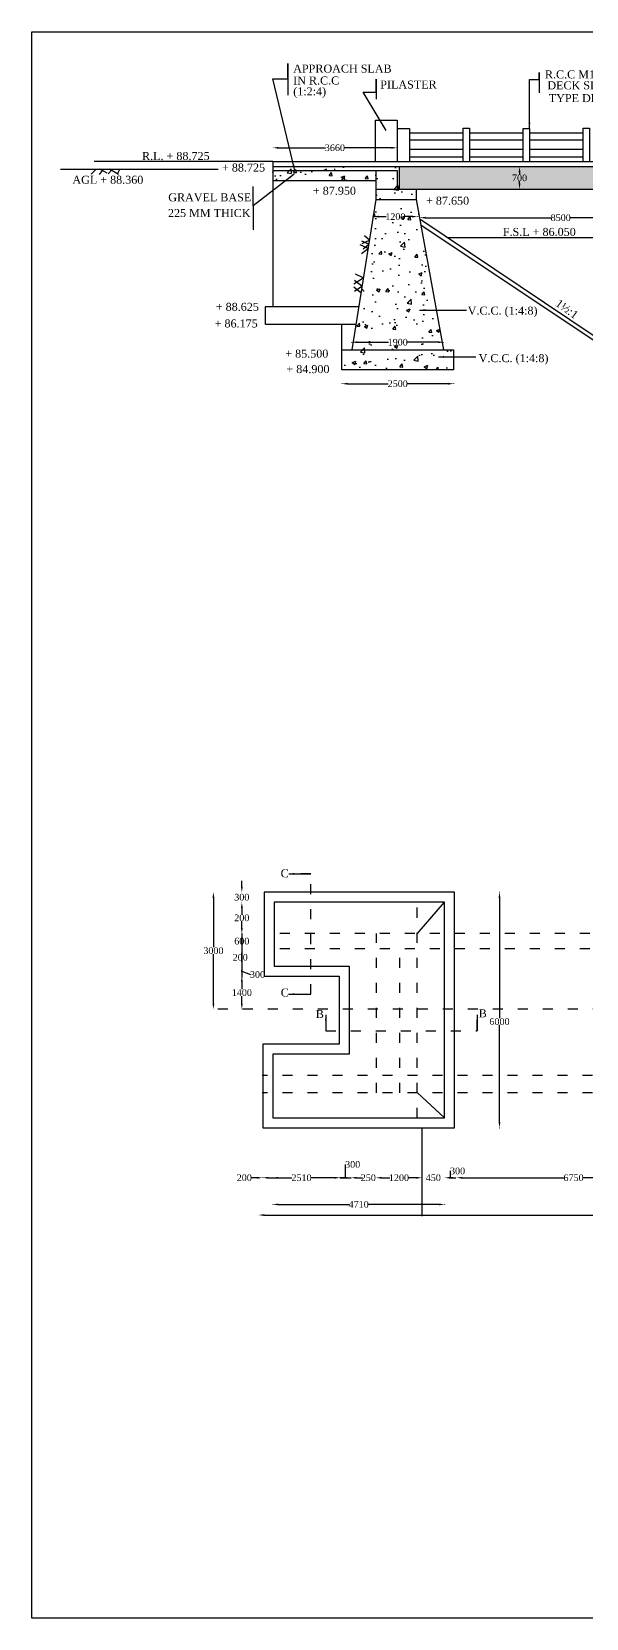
# Model space of a CAD drawing. Header units: millimetres. Extents: x 2778 to 76118, y 2330 to 49913.
# Drawn here: x 2778 to 19412, y 2330 to 49913 of the extents above; entities that cross this region are included whole.
import ezdxf

# ---------------------------------------------------------------- set-up
doc = ezdxf.new("R2010")
doc.units = ezdxf.units.MM
doc.header["$MEASUREMENT"] = 0
doc.linetypes.add('ACAD_ISO03W100', pattern=[30, 12, -18])
for name, color, linetype in [('DIM', 5, 'Continuous'), ('DWG.LINE', 10, 'Continuous'), ('HATCH', 2, 'Continuous'), ('TEXT', 7, 'Continuous')]:
    doc.layers.add(name, color=color, linetype=linetype)
doc.layers.add('DO LINE', color=3, linetype='Continuous', plot=False)
doc.layers.add('TITLE', color=7, linetype='Continuous', lineweight=30)
doc.styles.get("Standard").update_dxf_attribs({"font": 'TIMES.TTF', "height": 200})
doc.dimstyles.get("Standard").update_dxf_attribs({"dimtxt": 200, "dimasz": 170, "dimexe": 0.18, "dimexo": 0.0625, "dimgap": 0.09, "dimtad": 0, "dimtih": 1, "dimtoh": 1, "dimdec": 0, "dimzin": 0, "dimdsep": 46, "dimtxsty": 'Standard', "dimcen": 300, "dimclrd": 5, "dimclre": 5, "dimclrt": 4, "dimadec": 0, "dimazin": 0, "dimtfac": 1, "dimtdec": 0, "dimtofl": 0, "dimtmove": 0, "dimatfit": 3, "dimfxl": 5, "dimfxlon": 1, "dimtolj": 1, "dimtzin": 0, "dimarcsym": 0})

# ---------------------------------------------------------------- blocks, each defined once
blk = doc.blocks.new('*D2')
at = {"layer": 'Defpoints', "color": 0, "ltscale": 0.2}
for p in [(13737, 46432), (10007, 46017), (13737, 46017)]:
    blk.add_point(p, dxfattribs=at)
at = {"layer": 'DIM', "color": 5, "lineweight": -2, "ltscale": 0.2}
for p, q in [((10007, 46427), (10007, 46432)), ((10177, 46432), (11588, 46432)), ((13567, 46432), (12156, 46432)), ((13737, 46427), (13737, 46432))]:
    blk.add_line(p, q, dxfattribs=at)
at = {"layer": 'DIM', "color": 5, "ltscale": 0.2}
for points in [[(10177, 46460), (10177, 46404), (10007, 46432)], [(13567, 46460), (13567, 46404), (13737, 46432)]]:
    blk.add_solid(points, dxfattribs=at)
at = {"layer": 'DIM', "color": 4, "ltscale": 0.2, "insert": (11872, 46432), "char_height": 200, "attachment_point": 5}
blk.add_mtext('\\A1;3660', dxfattribs=at)
blk = doc.blocks.new('*D3')
at = {"layer": 'Defpoints', "color": 0, "ltscale": 0.2}
for p in [(12080, 39775), (15434, 39775), (15434, 39356)]:
    blk.add_point(p, dxfattribs=at)
at = {"layer": 'DIM', "color": 5, "lineweight": -2, "ltscale": 0.2}
for p, q in [((12080, 39361), (12080, 39356)), ((12250, 39356), (13470, 39356)), ((15264, 39356), (14044, 39356)), ((15434, 39361), (15434, 39356))]:
    blk.add_line(p, q, dxfattribs=at)
at = {"layer": 'DIM', "color": 5, "ltscale": 0.2}
for points in [[(12250, 39384), (12250, 39328), (12080, 39356)], [(15264, 39384), (15264, 39328), (15434, 39356)]]:
    blk.add_solid(points, dxfattribs=at)
at = {"layer": 'DIM', "color": 4, "ltscale": 0.2, "insert": (13757, 39356), "char_height": 200, "attachment_point": 5}
blk.add_mtext('\\A1;2500', dxfattribs=at)
blk = doc.blocks.new('*D4')
at = {"layer": 'Defpoints', "color": 0, "ltscale": 0.2}
for p in [(15134, 40601), (12377, 40370), (15134, 40370)]:
    blk.add_point(p, dxfattribs=at)
at = {"layer": 'DIM', "color": 5, "lineweight": -2, "ltscale": 0.2}
for p, q in [((12377, 40596), (12377, 40601)), ((12547, 40601), (13483, 40601)), ((14964, 40601), (14029, 40601)), ((15134, 40596), (15134, 40601))]:
    blk.add_line(p, q, dxfattribs=at)
at = {"layer": 'DIM', "color": 5, "ltscale": 0.2}
for points in [[(12547, 40629), (12547, 40573), (12377, 40601)], [(14964, 40629), (14964, 40573), (15134, 40601)]]:
    blk.add_solid(points, dxfattribs=at)
at = {"layer": 'DIM', "color": 4, "ltscale": 0.2, "insert": (13756, 40601), "char_height": 200, "attachment_point": 5}
blk.add_mtext('\\A1;1900', dxfattribs=at)
blk = doc.blocks.new('*D5')
at = {"layer": 'Defpoints', "color": 0, "ltscale": 0.2}
for p in [(13015, 44344), (14357, 44368), (14357, 44344)]:
    blk.add_point(p, dxfattribs=at)
at = {"layer": 'DIM', "color": 5, "lineweight": -2, "ltscale": 0.2}
for p, q in [((13015, 44364), (13015, 44369)), ((13185, 44368), (13413, 44368)), ((14187, 44368), (13959, 44368)), ((14357, 44364), (14357, 44369))]:
    blk.add_line(p, q, dxfattribs=at)
at = {"layer": 'DIM', "color": 5, "ltscale": 0.2}
for points in [[(13185, 44397), (13185, 44340), (13015, 44368)], [(14187, 44397), (14187, 44340), (14357, 44368)]]:
    blk.add_solid(points, dxfattribs=at)
at = {"layer": 'DIM', "color": 4, "ltscale": 0.2, "insert": (13686, 44368), "char_height": 200, "attachment_point": 5}
blk.add_mtext('\\A1;1200', dxfattribs=at)
blk = doc.blocks.new('*D6')
at = {"layer": 'Defpoints', "color": 0, "ltscale": 0.2}
for p in [(17453, 45866), (17411, 45193), (17503, 45193)]:
    blk.add_point(p, dxfattribs=at)
at = {"layer": 'DIM', "color": 5, "lineweight": -2, "ltscale": 0.2}
for p, q in [((17416, 45866), (17411, 45866)), ((17411, 45696), (17411, 45632)), ((17411, 45363), (17411, 45428)), ((17416, 45193), (17411, 45193))]:
    blk.add_line(p, q, dxfattribs=at)
at = {"layer": 'DIM', "color": 5, "ltscale": 0.2}
for points in [[(17383, 45696), (17439, 45696), (17411, 45866)], [(17383, 45363), (17439, 45363), (17411, 45193)]]:
    blk.add_solid(points, dxfattribs=at)
at = {"layer": 'DIM', "color": 4, "ltscale": 0.2, "insert": (17411, 45530), "char_height": 200, "attachment_point": 5}
blk.add_mtext('\\A1;700', dxfattribs=at)
blk = doc.blocks.new('*D7')
at = {"layer": 'Defpoints', "color": 0, "ltscale": 0.2}
for p in [(14421, 44301), (22872, 44336), (22872, 44335)]:
    blk.add_point(p, dxfattribs=at)
at = {"layer": 'DIM', "color": 5, "lineweight": -2, "ltscale": 0.2}
for p, q in [((14421, 44330), (14421, 44336)), ((14591, 44336), (18365, 44336)), ((22702, 44336), (18928, 44336)), ((22872, 44335), (22872, 44336))]:
    blk.add_line(p, q, dxfattribs=at)
at = {"layer": 'DIM', "color": 5, "ltscale": 0.2}
for points in [[(14591, 44364), (14591, 44307), (14421, 44336)], [(22702, 44364), (22702, 44307), (22872, 44336)]]:
    blk.add_solid(points, dxfattribs=at)
at = {"layer": 'DIM', "color": 4, "ltscale": 0.2, "insert": (18646, 44336), "char_height": 200, "attachment_point": 5}
blk.add_mtext('\\A1;8500', dxfattribs=at)
blk = doc.blocks.new('*D32')
at = {"layer": 'Defpoints', "color": 0, "ltscale": 0.2}
for p in [(9754, 24106), (8228, 20598), (9742, 20598)]:
    blk.add_point(p, dxfattribs=at)
at = {"layer": 'DIM', "color": 5, "lineweight": -2, "ltscale": 0.2}
for p, q in [((8233, 24106), (8228, 24106)), ((8228, 23936), (8228, 22454)), ((8228, 20768), (8228, 22250)), ((8233, 20598), (8228, 20598))]:
    blk.add_line(p, q, dxfattribs=at)
at = {"layer": 'DIM', "color": 5, "ltscale": 0.2}
for points in [[(8200, 23936), (8256, 23936), (8228, 24106)], [(8200, 20768), (8256, 20768), (8228, 20598)]]:
    blk.add_solid(points, dxfattribs=at)
at = {"layer": 'DIM', "color": 4, "ltscale": 0.2, "insert": (8228, 22352), "char_height": 200, "attachment_point": 5}
blk.add_mtext('\\A1;3000', dxfattribs=at)
blk = doc.blocks.new('*D33')
at = {"layer": 'Defpoints', "color": 0, "ltscale": 0.2}
for p in [(8769, 24106), (8827, 23806), (9080, 23806)]:
    blk.add_point(p, dxfattribs=at)
at = {"layer": 'DIM', "color": 5, "lineweight": -2, "ltscale": 0.2}
for p, q in [((9080, 24276), (9080, 24446)), ((9076, 24106), (9081, 24106)), ((9076, 23806), (9081, 23806)), ((9080, 23636), (9080, 23466))]:
    blk.add_line(p, q, dxfattribs=at)
at = {"layer": 'DIM', "color": 5, "ltscale": 0.2}
for points in [[(9052, 24276), (9109, 24276), (9080, 24106)], [(9052, 23636), (9109, 23636), (9080, 23806)]]:
    blk.add_solid(points, dxfattribs=at)
at = {"layer": 'DIM', "color": 4, "ltscale": 0.2, "insert": (9080, 23956), "char_height": 200, "attachment_point": 5}
blk.add_mtext('\\A1;300', dxfattribs=at)
blk = doc.blocks.new('*D34')
at = {"layer": 'Defpoints', "color": 0, "ltscale": 0.2}
for p in [(8827, 23806), (9080, 22866), (9094, 22866)]:
    blk.add_point(p, dxfattribs=at)
at = {"layer": 'DIM', "color": 5, "lineweight": -2, "ltscale": 0.2}
for p, q in [((9076, 23806), (9081, 23806)), ((9080, 23636), (9080, 23437)), ((9080, 23036), (9080, 23234)), ((9086, 22866), (9080, 22866))]:
    blk.add_line(p, q, dxfattribs=at)
at = {"layer": 'DIM', "color": 5, "ltscale": 0.2}
for points in [[(9052, 23636), (9109, 23636), (9080, 23806)], [(9052, 23036), (9109, 23036), (9080, 22866)]]:
    blk.add_solid(points, dxfattribs=at)
at = {"layer": 'DIM', "color": 4, "ltscale": 0.2, "insert": (9080, 23336), "char_height": 200, "attachment_point": 5}
blk.add_mtext('\\A1;200', dxfattribs=at)
blk = doc.blocks.new('*D35')
at = {"layer": 'Defpoints', "color": 0, "ltscale": 0.2}
for p in [(9094, 22866), (9058, 22412), (9080, 22412)]:
    blk.add_point(p, dxfattribs=at)
at = {"layer": 'DIM', "color": 5, "lineweight": -2, "ltscale": 0.2}
for p, q in [((9080, 23036), (9080, 23206)), ((9086, 22866), (9080, 22866)), ((9080, 22866), (9080, 22412)), ((9076, 22412), (9081, 22412)), ((9080, 22242), (9080, 22072))]:
    blk.add_line(p, q, dxfattribs=at)
at = {"layer": 'DIM', "color": 5, "ltscale": 0.2}
for points in [[(9052, 23036), (9109, 23036), (9080, 22866)], [(9052, 22242), (9109, 22242), (9080, 22412)]]:
    blk.add_solid(points, dxfattribs=at)
at = {"layer": 'DIM', "color": 4, "ltscale": 0.2, "insert": (9080, 22638), "char_height": 200, "attachment_point": 5}
blk.add_mtext('\\A1;600', dxfattribs=at)
blk = doc.blocks.new('*D36')
at = {"layer": 'Defpoints', "color": 0, "ltscale": 0.2}
for p in [(9058, 22412), (9076, 21891), (9080, 21891)]:
    blk.add_point(p, dxfattribs=at)
at = {"layer": 'DIM', "color": 5, "lineweight": -2, "ltscale": 0.2}
for p, q in [((9076, 22412), (9081, 22412)), ((9080, 22582), (9080, 22752)), ((9080, 22412), (9080, 21891)), ((9076, 21891), (9081, 21891)), ((9080, 21721), (9080, 21551))]:
    blk.add_line(p, q, dxfattribs=at)
at = {"layer": 'DIM', "color": 5, "ltscale": 0.2}
for points in [[(9052, 22582), (9109, 22582), (9080, 22412)], [(9052, 21721), (9109, 21721), (9080, 21891)]]:
    blk.add_solid(points, dxfattribs=at)
at = {"layer": 'DIM', "color": 4, "ltscale": 0.2, "insert": (9032, 22151), "char_height": 200, "attachment_point": 5}
blk.add_mtext('\\A1;200', dxfattribs=at)
blk = doc.blocks.new('*D37')
at = {"layer": 'Defpoints', "color": 0, "ltscale": 0.2}
for p in [(9076, 21891), (9080, 21591), (9609, 21591)]:
    blk.add_point(p, dxfattribs=at)
at = {"layer": 'DIM', "color": 5, "lineweight": -2, "ltscale": 0.2}
for p, q in [((9076, 21891), (9081, 21891)), ((9080, 22061), (9080, 22231)), ((9080, 21891), (9080, 21591)), ((9080, 21741), (9338, 21636)), ((9086, 21591), (9080, 21591)), ((9080, 21421), (9080, 21251)), ((9338, 21636), (9338, 21636))]:
    blk.add_line(p, q, dxfattribs=at)
at = {"layer": 'DIM', "color": 5, "ltscale": 0.2}
for points in [[(9052, 22061), (9109, 22061), (9080, 21891)], [(9052, 21421), (9109, 21421), (9080, 21591)]]:
    blk.add_solid(points, dxfattribs=at)
at = {"layer": 'DIM', "color": 4, "ltscale": 0.2, "insert": (9549, 21636), "char_height": 200, "attachment_point": 5}
blk.add_mtext('\\A1;300', dxfattribs=at)
blk = doc.blocks.new('*D38')
at = {"layer": 'Defpoints', "color": 0, "ltscale": 0.2}
for p in [(9609, 21591), (9080, 20598), (9094, 20598)]:
    blk.add_point(p, dxfattribs=at)
at = {"layer": 'DIM', "color": 5, "lineweight": -2, "ltscale": 0.2}
for p, q in [((9086, 21591), (9080, 21591)), ((9080, 21421), (9080, 21196)), ((9080, 20768), (9080, 20993)), ((9086, 20598), (9080, 20598))]:
    blk.add_line(p, q, dxfattribs=at)
at = {"layer": 'DIM', "color": 5, "ltscale": 0.2}
for points in [[(9052, 21421), (9109, 21421), (9080, 21591)], [(9052, 20768), (9109, 20768), (9080, 20598)]]:
    blk.add_solid(points, dxfattribs=at)
at = {"layer": 'DIM', "color": 4, "ltscale": 0.2, "insert": (9080, 21094), "char_height": 200, "attachment_point": 5}
blk.add_mtext('\\A1;1400', dxfattribs=at)
blk = doc.blocks.new('*D39')
at = {"layer": 'Defpoints', "color": 0, "ltscale": 0.2}
for p in [(15464, 24106), (16809, 24106), (15464, 17042)]:
    blk.add_point(p, dxfattribs=at)
at = {"layer": 'DIM', "color": 5, "lineweight": -2, "ltscale": 0.2}
for p, q in [((16804, 24106), (16809, 24106)), ((16809, 23936), (16809, 20328)), ((16809, 17212), (16809, 20125)), ((16804, 17042), (16809, 17042))]:
    blk.add_line(p, q, dxfattribs=at)
at = {"layer": 'DIM', "color": 5, "ltscale": 0.2}
for points in [[(16781, 23936), (16837, 23936), (16809, 24106)], [(16781, 17212), (16837, 17212), (16809, 17042)]]:
    blk.add_solid(points, dxfattribs=at)
at = {"layer": 'DIM', "color": 4, "ltscale": 0.2, "insert": (16809, 20226), "char_height": 200, "attachment_point": 5}
blk.add_mtext('\\A1;6000', dxfattribs=at)
blk = doc.blocks.new('*D40')
at = {"layer": 'Defpoints', "color": 0, "ltscale": 0.2}
for p in [(10007, 17342), (15164, 17342), (15164, 14742)]:
    blk.add_point(p, dxfattribs=at)
at = {"layer": 'DIM', "color": 5, "lineweight": -2, "ltscale": 0.2}
for p, q in [((10007, 14747), (10007, 14742)), ((10177, 14742), (12297, 14742)), ((14994, 14742), (12873, 14742)), ((15164, 14747), (15164, 14742))]:
    blk.add_line(p, q, dxfattribs=at)
at = {"layer": 'DIM', "color": 5, "ltscale": 0.2}
for points in [[(10177, 14770), (10177, 14714), (10007, 14742)], [(14994, 14770), (14994, 14714), (15164, 14742)]]:
    blk.add_solid(points, dxfattribs=at)
at = {"layer": 'DIM', "color": 4, "ltscale": 0.2, "insert": (12585, 14742), "char_height": 200, "attachment_point": 5}
blk.add_mtext('\\A1;4710', dxfattribs=at)
blk = doc.blocks.new('*D41')
at = {"layer": 'Defpoints', "color": 0, "ltscale": 0.2}
for p in [(9707, 17390), (10007, 17342), (9707, 15542)]:
    blk.add_point(p, dxfattribs=at)
at = {"layer": 'DIM', "color": 5, "lineweight": -2, "ltscale": 0.2}
for p, q in [((9537, 15542), (9367, 15542)), ((9707, 15546), (9707, 15541)), ((10007, 15546), (10007, 15541)), ((10177, 15542), (10347, 15542))]:
    blk.add_line(p, q, dxfattribs=at)
at = {"layer": 'DIM', "color": 5, "ltscale": 0.2}
for points in [[(9537, 15570), (9537, 15513), (9707, 15542)], [(10177, 15570), (10177, 15513), (10007, 15542)]]:
    blk.add_solid(points, dxfattribs=at)
at = {"layer": 'DIM', "color": 4, "ltscale": 0.2, "insert": (9154, 15542), "char_height": 200, "attachment_point": 5}
blk.add_mtext('\\A1;200', dxfattribs=at)
blk = doc.blocks.new('*D42')
at = {"layer": 'Defpoints', "color": 0, "ltscale": 0.2}
for p in [(9707, 17390), (12032, 15542), (12032, 15397)]:
    blk.add_point(p, dxfattribs=at)
at = {"layer": 'DIM', "color": 5, "lineweight": -2, "ltscale": 0.2}
for p, q in [((9707, 15546), (9707, 15541)), ((9877, 15542), (10583, 15542)), ((11862, 15542), (11157, 15542)), ((12032, 15536), (12032, 15542))]:
    blk.add_line(p, q, dxfattribs=at)
at = {"layer": 'DIM', "color": 5, "ltscale": 0.2}
for points in [[(9877, 15570), (9877, 15513), (9707, 15542)], [(11862, 15570), (11862, 15513), (12032, 15542)]]:
    blk.add_solid(points, dxfattribs=at)
at = {"layer": 'DIM', "color": 4, "ltscale": 0.2, "insert": (10870, 15542), "char_height": 200, "attachment_point": 5}
blk.add_mtext('\\A1;2510', dxfattribs=at)
blk = doc.blocks.new('*D43')
at = {"layer": 'Defpoints', "color": 0, "ltscale": 0.2}
for p in [(12032, 15397), (12356, 15542), (12356, 15342)]:
    blk.add_point(p, dxfattribs=at)
at = {"layer": 'DIM', "color": 5, "lineweight": -2, "ltscale": 0.2}
for p, q in [((12194, 15542), (12194, 15941)), ((12194, 15941), (12194, 15941)), ((11862, 15542), (11692, 15542)), ((12032, 15536), (12032, 15542)), ((12032, 15542), (12356, 15542)), ((12356, 15536), (12356, 15542)), ((12526, 15542), (12696, 15542))]:
    blk.add_line(p, q, dxfattribs=at)
at = {"layer": 'DIM', "color": 5, "ltscale": 0.2}
for points in [[(11862, 15570), (11862, 15513), (12032, 15542)], [(12526, 15570), (12526, 15513), (12356, 15542)]]:
    blk.add_solid(points, dxfattribs=at)
at = {"layer": 'DIM', "color": 4, "ltscale": 0.2, "insert": (12405, 15941), "char_height": 200, "attachment_point": 5}
blk.add_mtext('\\A1;300', dxfattribs=at)
blk = doc.blocks.new('*D44')
at = {"layer": 'Defpoints', "color": 0, "ltscale": 0.2}
for p in [(12356, 15342), (13102, 15542), (13102, 15342)]:
    blk.add_point(p, dxfattribs=at)
at = {"layer": 'DIM', "color": 5, "lineweight": -2, "ltscale": 0.2}
for p, q in [((12186, 15542), (12016, 15542)), ((12356, 15536), (12356, 15542)), ((13102, 15536), (13102, 15542)), ((13272, 15542), (13442, 15542))]:
    blk.add_line(p, q, dxfattribs=at)
at = {"layer": 'DIM', "color": 5, "ltscale": 0.2}
for points in [[(12186, 15570), (12186, 15513), (12356, 15542)], [(13272, 15570), (13272, 15513), (13102, 15542)]]:
    blk.add_solid(points, dxfattribs=at)
at = {"layer": 'DIM', "color": 4, "ltscale": 0.2, "insert": (12874, 15542), "char_height": 200, "attachment_point": 5}
blk.add_mtext('\\A1;250', dxfattribs=at)
blk = doc.blocks.new('*D45')
at = {"layer": 'Defpoints', "color": 0, "ltscale": 0.2}
for p in [(13102, 15342), (14484, 15542), (14484, 15497)]:
    blk.add_point(p, dxfattribs=at)
at = {"layer": 'DIM', "color": 5, "lineweight": -2, "ltscale": 0.2}
for p, q in [((13102, 15536), (13102, 15542)), ((13272, 15542), (13520, 15542)), ((14314, 15542), (14066, 15542)), ((14484, 15536), (14484, 15542))]:
    blk.add_line(p, q, dxfattribs=at)
at = {"layer": 'DIM', "color": 5, "ltscale": 0.2}
for points in [[(13272, 15570), (13272, 15513), (13102, 15542)], [(14314, 15570), (14314, 15513), (14484, 15542)]]:
    blk.add_solid(points, dxfattribs=at)
at = {"layer": 'DIM', "color": 4, "ltscale": 0.2, "insert": (13793, 15542), "char_height": 200, "attachment_point": 5}
blk.add_mtext('\\A1;1200', dxfattribs=at)
blk = doc.blocks.new('*D46')
at = {"layer": 'Defpoints', "color": 0, "ltscale": 0.2}
for p in [(14484, 15497), (15164, 15542), (15164, 15342)]:
    blk.add_point(p, dxfattribs=at)
at = {"layer": 'DIM', "color": 5, "lineweight": -2, "ltscale": 0.2}
for p, q in [((14314, 15542), (14144, 15542)), ((14484, 15536), (14484, 15542)), ((15164, 15536), (15164, 15542)), ((15334, 15542), (15504, 15542))]:
    blk.add_line(p, q, dxfattribs=at)
at = {"layer": 'DIM', "color": 5, "ltscale": 0.2}
for points in [[(14314, 15570), (14314, 15513), (14484, 15542)], [(15334, 15570), (15334, 15513), (15164, 15542)]]:
    blk.add_solid(points, dxfattribs=at)
at = {"layer": 'DIM', "color": 4, "ltscale": 0.2, "insert": (14824, 15542), "char_height": 200, "attachment_point": 5}
blk.add_mtext('\\A1;450', dxfattribs=at)
blk = doc.blocks.new('*D47')
at = {"layer": 'Defpoints', "color": 0, "ltscale": 0.2}
for p in [(15164, 15342), (15520, 15542), (15520, 15342)]:
    blk.add_point(p, dxfattribs=at)
at = {"layer": 'DIM', "color": 5, "lineweight": -2, "ltscale": 0.2}
for p, q in [((15342, 15542), (15342, 15745)), ((15342, 15745), (15342, 15745)), ((15164, 15536), (15164, 15542)), ((15334, 15542), (15350, 15542)), ((15520, 15536), (15520, 15542))]:
    blk.add_line(p, q, dxfattribs=at)
at = {"layer": 'DIM', "color": 5, "ltscale": 0.2}
for points in [[(15334, 15570), (15334, 15513), (15164, 15542)], [(15350, 15570), (15350, 15513), (15520, 15542)]]:
    blk.add_solid(points, dxfattribs=at)
at = {"layer": 'DIM', "color": 4, "ltscale": 0.2, "insert": (15552, 15745), "char_height": 200, "attachment_point": 5}
blk.add_mtext('\\A1;300', dxfattribs=at)
blk = doc.blocks.new('*D48')
at = {"layer": 'Defpoints', "color": 0, "ltscale": 0.2}
for p in [(15520, 15342), (22542, 15542), (22542, 15414)]:
    blk.add_point(p, dxfattribs=at)
at = {"layer": 'DIM', "color": 5, "lineweight": -2, "ltscale": 0.2}
for p, q in [((15520, 15536), (15520, 15542)), ((15690, 15542), (18747, 15542)), ((22372, 15542), (19315, 15542)), ((22542, 15536), (22542, 15542))]:
    blk.add_line(p, q, dxfattribs=at)
at = {"layer": 'DIM', "color": 5, "ltscale": 0.2}
for points in [[(15690, 15570), (15690, 15513), (15520, 15542)], [(22372, 15570), (22372, 15513), (22542, 15542)]]:
    blk.add_solid(points, dxfattribs=at)
at = {"layer": 'DIM', "color": 4, "ltscale": 0.2, "insert": (19031, 15542), "char_height": 200, "attachment_point": 5}
blk.add_mtext('\\A1;6750', dxfattribs=at)
blk = doc.blocks.new('*D55')
at = {"layer": 'Defpoints', "color": 0, "ltscale": 0.2}
for p in [(9582, 14395), (31596, 14424), (31596, 14424)]:
    blk.add_point(p, dxfattribs=at)
at = {"layer": 'DIM', "color": 5, "lineweight": -2, "ltscale": 0.2}
for p, q in [((9582, 14418), (9582, 14424)), ((9752, 14424), (20229, 14424)), ((31426, 14424), (20950, 14424)), ((31596, 14424), (31596, 14424))]:
    blk.add_line(p, q, dxfattribs=at)
at = {"layer": 'DIM', "color": 5, "ltscale": 0.2}
for points in [[(9752, 14452), (9752, 14395), (9582, 14424)], [(31426, 14452), (31426, 14395), (31596, 14424)]]:
    blk.add_solid(points, dxfattribs=at)
at = {"layer": 'DIM', "color": 4, "ltscale": 0.2, "insert": (20590, 14424), "char_height": 200, "attachment_point": 5}
blk.add_mtext('\\A1;21760', dxfattribs=at)

msp = doc.modelspace()

# ---------------------------------------------------------------- hatches: boundary and pattern name
at = {"layer": 'HATCH', "ltscale": 0.2}
h = msp.add_hatch(dxfattribs=at)
h.set_pattern_fill('AR-CONC', color=256, scale=150, style=0)
h.paths.add_polyline_path([(15434, 40370.5), (12080.5, 40370.5), (12080.5, 39775), (15434, 39775)])
h.paths.add_polyline_path([(14314.5, 44886), (13101.5, 44886), (12377.2, 40370.5), (15134.2, 40370.5)])
h.paths.add_polyline_path([(14314.5, 45193), (13101.5, 45193), (13101.5, 44886), (14314.5, 44886)])
h.paths.add_polyline_path([(13737, 45755.5), (13101.5, 45755.5), (13101.5, 45193), (13737, 45193)], flags=17)
h.paths.add_polyline_path([(13800, 45866.5), (10006.7, 45866.5), (10006.7, 45755.5), (13737, 45755.5), (13737, 45193), (13800, 45193)])
h.paths.add_polyline_path([(13101.5, 45755.5), (10006.7, 45755.5), (10006.7, 45448.5), (13101.5, 45448.5)])
h = msp.add_hatch(dxfattribs=at)
h.set_pattern_fill('AR-CONC', color=256, scale=150, style=0)
h.paths.add_polyline_path([(23344, 45866.5), (13815.5, 45866.5), (13800, 45866.5), (13800, 45193), (21905, 45193), (22713.7, 44835.4), (23344, 44835.4)])
h.paths.add_polyline_path([(23763, 45704), (23447, 45704), (23447, 45222.5), (23763, 45222.5)])
h.paths.add_polyline_path([(39409.5, 45817.5), (39693.5, 45817.5), (39693.5, 45866.5), (23447, 45866.5), (23447, 45704), (23763, 45704), (39409.5, 45704)])
h.paths.add_polyline_path([(27765.5, 45704), (27475, 45704), (27475, 45227), (27765.5, 45227)])
h.paths.add_polyline_path([(31825, 45704), (31534.5, 45704), (31534.5, 45227), (31825, 45227)])
h.paths.add_polyline_path([(35851.5, 45704), (35561, 45704), (35561, 45227), (35851.5, 45227)])
h.paths.add_polyline_path([(39693.5, 45817.5), (39409.5, 45817.5), (39409.5, 45185), (39693.5, 45185)])
h.paths.add_polyline_path([(30355, 45937), (30881, 45937), (30881, 45633.5), (30355, 45633.5)], flags=9)

# ---------------------------------------------------------------- linework, layer by layer
at = {"layer": 'DIM', "ltscale": 0.2}
for points in [[(10462.5, 48495.5), (10462.5, 48960), (10462.5, 48015)], [(17706.7, 48482), (18000, 48482), (18000, 48694.5), (18000, 48079)], [(13107, 48105), (13107, 48494), (13107, 47894.5)], [(9419, 44691.5), (9419, 43969)]]:
    msp.add_lwpolyline(points, dxfattribs=at)
at = {"layer": 'DO LINE', "ltscale": 0.2}
for points in [[(10006.7, 45448.5), (10006.7, 41677)], [(15260.1, 43737.9), (47752.9, 43737.9)], [(12500, 41136), (9790, 41136), (9790, 41677), (12586.7, 41677)], [(12080.5, 40370.5), (12080.5, 41136)], [(14337.5, 22858), (15163.5, 23805.5)], [(15163.5, 17342.5), (14347.5, 18091.5)]]:
    msp.add_lwpolyline(points, dxfattribs=at)
at = {"layer": 'DO LINE', "linetype": 'ACAD_ISO03W100', "ltscale": 25}
for points in [[(10484, 21047.5), (11145.5, 21047.5), (11145.5, 24658), (10490, 24658)], [(14337.5, 17342.5), (14337.5, 23805.5)], [(31519, 22865.5), (10054, 22865.5)], [(13122.5, 18091.5), (13122.5, 22865.5)], [(31519, 22411.5), (10054, 22411.5)], [(13819.5, 18091.5), (13819.5, 22411.5)], [(58913.5, 20598), (7914, 20598)], [(11599, 20431.5), (11599, 19953.5), (16142.5, 19953.5), (16142.5, 20425.5)], [(31596.5, 18605), (9695, 18605)], [(31596.5, 18091.5), (9695, 18091.5)]]:
    msp.add_lwpolyline(points, dxfattribs=at)
at = {"layer": 'DWG.LINE', "ltscale": 0.2}
for points in [[(13089.1, 46017.5), (13089.1, 47259.8), (13736.7, 47259.8), (13736.7, 46017.5)], [(13736.7, 47011), (14105.2, 47011), (14106.9, 46017.5)], [(14105.4, 46883), (15716, 46883)], [(14105.8, 46673), (15716, 46673)], [(15716, 46017.5), (15716, 47016.7), (15906, 47016.7), (15906.6, 46017.5)], [(15906.1, 46883), (17516.7, 46883)], [(15906.2, 46673), (17516.7, 46673)], [(17516.7, 46013), (17516.7, 47012.3), (17706.7, 47012.3), (17707.3, 46013)], [(17706.8, 46883), (19317.4, 46883)], [(17706.9, 46673), (19317.4, 46673)], [(19317.4, 46018), (19317.4, 47017.3), (19507.4, 47017.3), (19508, 46018)], [(14106.3, 46393), (15716, 46393)], [(14106.7, 46163), (15716, 46163)], [(15906.4, 46393), (17516.7, 46393)], [(15906.5, 46163), (17516.7, 46163)], [(17707.1, 46393), (19317.4, 46393)], [(17707.2, 46163), (19317.4, 46163)], [(3641.5, 45791.5), (8369.5, 45791.5)], [(10006.7, 46017.5), (4649, 46017.5)], [(10006.7, 46017.5), (53131, 46017.5)], [(10006.7, 46017.5), (10006.7, 45448.5), (13108.5, 45448.5)], [(10006.7, 45755.5), (13737, 45755.5), (13737, 45195)], [(10014, 45866.5), (13815.5, 45866.5)], [(13101.5, 45755.5), (13101.5, 44886)], [(13800, 45866.5), (13800, 45194)], [(13815.5, 45866.5), (40350.7, 45866.5)], [(14452.8, 44124.4), (23399, 38150), (24733, 38150), (28701, 34290), (34446, 34290), (38287, 38087.5), (39748.5, 38087.5), (50549, 45526.5)], [(13101.5, 44886), (12377.2, 40370.5)], [(13101.5, 45193), (21905, 45193)], [(13101.5, 44886), (14314.5, 44886)], [(14314.5, 45193), (14314.5, 44886)], [(14314.5, 44886), (15134.2, 40370.5)], [(14420.6, 44301.3), (23423, 38259), (24830.5, 38259), (28754, 34435.5), (34448.5, 34435.5), (38272, 38214), (39766, 38214)], [(14484, 17042.5), (14484, 14392.5)]]:
    msp.add_lwpolyline(points, dxfattribs=at)
for points in [[(12080.5, 40370.5), (15434, 40370.5), (15434, 39775), (12080.5, 39775), (12080.5, 40370.5)], [(9707, 19548), (9707, 17042.5), (15463.5, 17042.5), (15463.5, 24105.5), (9754, 24105.5), (9754, 21591), (11995, 21591), (11995, 19548), (9707, 19548)], [(10007, 19248), (10007, 17342.5), (15163.5, 17342.5), (15163.5, 23805.5), (10054, 23805.5), (10054, 21891), (12295, 21891), (12295, 19248)]]:
    msp.add_lwpolyline(points, close=True, dxfattribs=at)
at = {"layer": 'HATCH', "ltscale": 0.2}
for points in [[(4562, 45636.5), (4714, 45791.5)], [(4806, 45634), (4927, 45791.5)], [(5040, 45667.5), (4816.5, 45791.5)], [(5068.5, 45654.5), (5199.5, 45791.5)], [(5376.5, 45634), (5114.5, 45791.5)], [(5347.9, 45651.2), (5417.5, 45791.5)], [(12692, 43558), (12905.7, 43665.6), (12760, 43789)], [(12667.5, 43266), (12865.3, 43413.6), (12628.5, 43526.5)], [(12723.5, 43404.5), (12885.5, 43539.6), (12684.5, 43636)], [(12443.5, 42354), (12723.7, 42531.1), (12492, 42643.5)], [(12460.5, 42135), (12683.1, 42277.7), (12463, 42454)], [(12652.1, 42084.7), (12438.5, 42249.5)]]:
    msp.add_lwpolyline(points, dxfattribs=at)
at = {"layer": 'TITLE', "lineweight": 30, "ltscale": 0.2}
msp.add_lwpolyline([(76072, 2330.5), (2777.5, 2330.5), (2777.5, 49913), (76072, 49913)], close=True, dxfattribs=at)

# ---------------------------------------------------------------- texts
at = {"layer": 'TEXT', "ltscale": 0.2}
for s, p in [('APPROACH SLAB', (10621.5, 48687)), ('IN R.C.C', (10621.5, 48330)), ('R.C.C M150 FOR', (18172.5, 48513.5)), ('(1:2:4)', (10621.5, 48005)), ('PILASTER', (13232.5, 48209)), ('DECK SLAB AS PER', (18245.5, 48185.5)), ('TYPE DESIGNS', (18288, 47801)), ('R.L. + 88.725', (6086, 46065)), ('+ 88.725', (8486, 45720)), ('AGL + 88.360', (3998, 45353.5)), ('+ 87.950', (11211.5, 45023.5)), ('GRAVEL BASE', (6874, 44826.5)), ('+ 87.650', (14606, 44725.5)), ('225 MM THICK', (6864.5, 44355.5)), ('F.S.L + 86.050', (16909, 43789.5)), ('+ 88.625', (8299, 41542)), ('V.C.C. (1:4:8)', (15855.5, 41428.5)), ('+ 86.175', (8265, 41044)), ('+ 85.500', (10383.5, 40138.5)), ('V.C.C. (1:4:8)', (16184, 40003)), ('+ 84.900', (10417.5, 39675)), ('C', (10245, 24552.6)), ('C', (10248, 20975.6)), ('B', (11299, 20333.1)), ('B', (16185.5, 20352.6))]:
    msp.add_text(s, height=240, dxfattribs=at).set_placement(p)
msp.add_text('1½:1', height=240, rotation=324.2808, dxfattribs=at).set_placement((18466.4, 41714.8))

# ---------------------------------------------------------------- dimensions: what is measured, and where the dimension line sits
at = {"layer": 'DIM', "ltscale": 0.2}
dim = msp.add_aligned_dim(p1=(10006.7, 46017.5), p2=(13736.7, 46017.5), distance=414.5, text='3660', dimstyle='Standard', dxfattribs=at)
dim.commit()
dim.dimension.update_dxf_attribs({"geometry": '*D2', "text_midpoint": (11871.7, 46432)})
for base, p1, p2, text, picture, middle in [((17411, 45193), (17453, 45866.5), (17503.2, 45193), '700', '*D6', (17411, 45529.8)), ((8228, 20598), (9754, 24105.5), (9742, 20598), '3000', '*D32', (8228, 22351.8))]:
    dim = msp.add_linear_dim(base=base, p1=p1, p2=p2, angle=90, text=text, dimstyle='Standard', dxfattribs=at)
    dim.commit()
    dim.dimension.update_dxf_attribs({"geometry": picture, "text_midpoint": middle})
for base, p1, p2, text, picture, middle in [((14356.9, 44368.5), (13014.6, 44344.1), (14356.9, 44344.1), '1200', '*D5', (13685.7, 44368.5)), ((22872.1, 44335.5), (14420.6, 44301.3), (22872.1, 44335.1), '8500', '*D7', (18646.4, 44335.5)), ((15134.2, 40601), (12377.2, 40370.5), (15134.2, 40370.5), '1900', '*D4', (13755.7, 40601)), ((15434, 39356), (12080.5, 39775), (15434, 39775), '2500', '*D3', (13757.2, 39356)), ((9707, 15541.5), (10007, 17342.5), (9707, 17389.5), '200', '*D41', (9153.9, 15541.5)), ((15163.5, 14742), (10007, 17342.5), (15163.5, 17342.5), '4710', '*D40', (12585.2, 14742)), ((31596.5, 14423.5), (9582.5, 14395), (31596.5, 14423.5), '21760', '*D55', (20589.5, 14423.5))]:
    dim = msp.add_linear_dim(base=base, p1=p1, p2=p2, text=text, dimstyle='Standard', dxfattribs=at)
    dim.commit()
    dim.dimension.update_dxf_attribs({"geometry": picture, "text_midpoint": middle})
dim = msp.add_linear_dim(base=(9080.5, 23805.5), p1=(8769, 24105.5), p2=(8827, 23805.5), angle=90, dimstyle='Standard', dxfattribs=at)
dim.commit()
dim.dimension.update_dxf_attribs({"geometry": '*D33', "text_midpoint": (9080.5, 23955.5)})
for base, p1, p2, text, picture, middle in [((9080.5, 22865.5), (8827, 23805.5), (9093.5, 22865.5), '200', '*D34', (9080.5, 23335.5)), ((9080.5, 20598), (9609, 21591), (9093.5, 20598), '1400', '*D38', (9080.5, 21094.5))]:
    dim = msp.add_linear_dim(base=base, p1=p1, p2=p2, angle=90, text=text, dimstyle='Standard', override={"dimtmove": 1}, dxfattribs=at)
    dim.commit()
    dim.dimension.update_dxf_attribs({"geometry": picture, "text_midpoint": middle})
dim = msp.add_linear_dim(base=(16809, 24105.5), p1=(15463.5, 17042.5), p2=(15463.5, 24105.5), angle=90, text='6000', dimstyle='Standard', dxfattribs=at)
dim.commit()
dim.dimension.update_dxf_attribs({"geometry": '*D39', "text_midpoint": (16809, 20226.5), "dimtype": 160})
for base, p1, p2, text, picture, middle in [((9080.5, 22411.5), (9093.5, 22865.5), (9058, 22411.5), '600', '*D35', (9080.5, 22638.5)), ((9080.5, 21891), (9058, 22411.5), (9075.5, 21891), '200', '*D36', (9031.5, 22151.2))]:
    dim = msp.add_linear_dim(base=base, p1=p1, p2=p2, angle=90, text=text, dimstyle='Standard', override={"dimtmove": 1}, dxfattribs=at)
    dim.commit()
    dim.dimension.update_dxf_attribs({"geometry": picture, "text_midpoint": middle, "dimtype": 160})
dim = msp.add_linear_dim(base=(9080.5, 21591), p1=(9075.5, 21891), p2=(9609, 21591), angle=90, dimstyle='Standard', override={"dimtmove": 1}, dxfattribs=at)
dim.commit()
dim.dimension.update_dxf_attribs({"geometry": '*D37', "text_midpoint": (9338.5, 21636), "dimtype": 160})
for base, p1, p2, text, picture, middle in [((12032.5, 15541.5), (9707, 17389.5), (12032.5, 15397), '2510', '*D42', (10869.8, 15541.5)), ((15520, 15541.5), (15163.5, 15341.5), (15520, 15341.5), '300', '*D47', (15342, 15745.2)), ((14484, 15541.5), (13102, 15341.5), (14484, 15497), '1200', '*D45', (13793, 15541.5)), ((15163.5, 15541.5), (14484, 15497), (15163.5, 15341.5), '450', '*D46', (14823.8, 15541.5)), ((22542.5, 15541.5), (15520, 15341.5), (22542.5, 15414), '6750', '*D48', (19031.2, 15541.5))]:
    dim = msp.add_linear_dim(base=base, p1=p1, p2=p2, text=text, dimstyle='Standard', override={"dimtmove": 1}, dxfattribs=at)
    dim.commit()
    dim.dimension.update_dxf_attribs({"geometry": picture, "text_midpoint": middle})
for base, p1, p2, text, picture, middle in [((12355.5, 15541.5), (12032.5, 15397), (12355.5, 15341.5), '300', '*D43', (12194.3, 15941)), ((13102, 15541.5), (12355.5, 15341.5), (13102, 15341.5), '250', '*D44', (12874, 15541.5))]:
    dim = msp.add_linear_dim(base=base, p1=p1, p2=p2, text=text, dimstyle='Standard', override={"dimtmove": 1}, dxfattribs=at)
    dim.commit()
    dim.dimension.update_dxf_attribs({"geometry": picture, "text_midpoint": middle, "dimtype": 160})

# ---------------------------------------------------------------- leaders
for points in [[(10666, 45755.5), (10013.5, 48495.5), (10462.5, 48495.5)], [(13407, 46950.5), (12717.5, 48105), (13107, 48105)], [(17706.7, 47012.3), (17706.7, 48482)], [(10647.5, 45640), (9419, 44691.5), (9419, 45272)], [(14411.5, 41565.5), (15816, 41565.5)], [(14976.5, 40159.5), (16098, 40159.5)]]:
    msp.add_leader(points, dimstyle='Standard', override={"dimgap": 0.09, "dimtad": 0}, dxfattribs=at)
at = {"layer": 'DWG.LINE', "ltscale": 0.2}
for points in [[(10490, 24658), (11145.5, 24658)], [(10484, 21047.5), (11145.5, 21047.5)], [(11599, 20431.5), (11599, 19953.5)], [(16142.5, 20425.5), (16142.5, 19953.5)]]:
    msp.add_leader(points, dimstyle='Standard', override={"dimgap": 0.09, "dimtad": 0}, dxfattribs=at)

doc.saveas('drawing.dxf')
